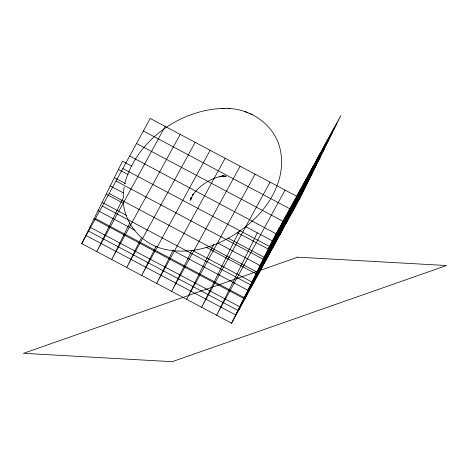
<?xml version="1.0" encoding="UTF-8"?>
<svg xmlns="http://www.w3.org/2000/svg" width="470" height="470" viewBox="0 0 470 470"><rect width="100%" height="100%" fill="white"/><g stroke="black" fill="none" stroke-linecap="round" stroke-linejoin="round"><path stroke-width="0.7" d="M123.252 197.67L123.34 192.547L124.15 186.937M190.99 197.935L190.967 199.315L190.961 197.988M191.002 197.647L190.203 200.343L193.27 194.092L192.195 195.773C198.986 185.932 209.661 178.764 221.358 176.262L219.367 176.632L226.282 176.203L221.629 176.038L225.336 176.356L222.275 175.68M124.673 183.87C136.118 140.636 180.175 109.204 224.278 108.394M231.581 323.201L272.3 240.805L340.762 115.655L300.036 198.052L231.581 323.201L81.768 243.613L122.494 161.216L131.571 166.039M123.252 197.946L96.75 251.573L165.211 126.418M129.832 222.909L111.731 259.528L180.192 134.379M141.582 237.409L126.712 267.489L195.173 142.334M156.24 246.022L141.693 275.449L210.155 150.294M173.16 250.058L156.675 283.41L225.136 158.255M192.018 250.169L171.656 291.365L240.117 166.216M213.785 244.394L186.637 299.325L255.098 174.17M239.43 230.776L201.618 307.286L270.08 182.131M257.319 232.85L216.6 315.247L285.061 190.091M279.151 228.291L238.425 310.688L88.619 231.099M285.995 215.777L245.27 298.174L95.463 218.579M292.839 203.263L252.12 285.66L102.307 206.066M299.684 190.744L258.964 273.141L109.152 193.552M306.534 178.23L265.808 260.627L116.002 181.032M313.378 165.716L272.653 248.113L122.846 168.518M320.223 153.197L279.503 235.599L129.691 156.005M327.073 140.683L286.348 223.08L136.541 143.491M333.917 128.169L293.192 210.566L143.385 130.971M81.768 243.613L150.23 118.458L300.036 198.052M336.69 123.892L268.229 249.047L237.103 232.509M332.619 132.135L264.158 257.284L227.838 237.99M328.548 140.371L260.086 265.526L217.933 243.131M324.47 148.614L256.015 273.763L206.077 247.238M320.399 156.851L251.938 282.006L192.277 250.304M316.328 165.093L247.866 290.243L172.637 250.275M312.256 173.33L243.795 298.485L93.988 218.891M308.185 181.573L239.724 306.722L89.917 227.133M304.113 189.809L235.652 314.965L85.846 235.37M227.991 108.535C252.149 108.964 275.637 126.183 280.408 150.388C286.154 177.924 270.544 205.184 250.334 222.809C227.55 242.591 196.137 255.95 165.699 249.482C142.845 244.976 124.286 224.466 123.275 200.99M221.828 108.312L230.664 108.623M222.78 175.815L225.013 176.585L222.545 175.569M244.893 111.59L247.866 112.818M249.405 113.44L252.484 114.715M245.71 226.681L272.3 240.805M118.422 169.453L128.151 174.623M114.351 177.695L125.373 183.553M110.274 185.932L123.246 192.823M106.202 194.175L123.716 203.475M102.131 202.411L126.777 215.507M98.06 210.654L135.025 230.294M297.786 257.172L23.5 353.317L172.214 361.689L446.5 265.538L297.786 257.172"/></g></svg>
